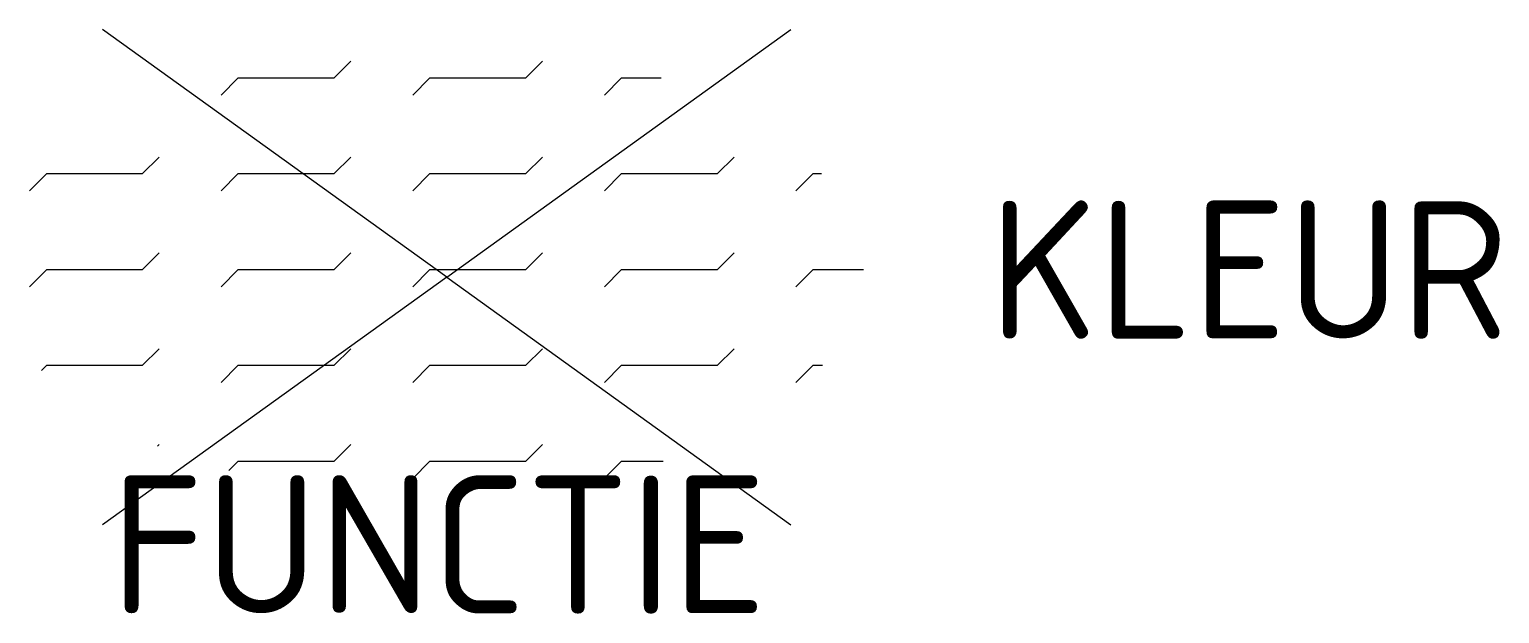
# Model space of a CAD drawing. Extents: x -5.2 to 14, y -4.5 to 3.1.
import ezdxf
from ezdxf.enums import TextEntityAlignment as Align

# ---------------------------------------------------------------- set-up
doc = ezdxf.new("R2010")
doc.units = 0
doc.styles.add('NLCS-ISO', font='NLCS-ISO.ttf')

msp = doc.modelspace()

# ---------------------------------------------------------------- linework, layer by layer
for p, q in [((0.223, -0.096), (-4.267, 3.136)), ((0.223, -0.096), (4.712, 3.136)), ((-1.25, 2.5), (-1.029, 2.721)), ((1.25, 2.5), (1.471, 2.721)), ((-2.721, 2.279), (-2.5, 2.5)), ((-1.25, 2.5), (-2.5, 2.5)), ((-0.221, 2.279), (0, 2.5)), ((1.25, 2.5), (0, 2.5)), ((2.279, 2.279), (2.5, 2.5)), ((3.02, 2.5), (2.5, 2.5)), ((-3.75, 1.25), (-3.529, 1.471)), ((-1.25, 1.25), (-1.029, 1.471)), ((1.25, 1.25), (1.471, 1.471)), ((3.75, 1.25), (3.971, 1.471)), ((-5.221, 1.029), (-5, 1.25)), ((-3.75, 1.25), (-5, 1.25)), ((-2.721, 1.029), (-2.5, 1.25)), ((-1.25, 1.25), (-2.5, 1.25)), ((-0.221, 1.029), (0, 1.25)), ((1.25, 1.25), (0, 1.25)), ((2.279, 1.029), (2.5, 1.25)), ((3.75, 1.25), (2.5, 1.25)), ((4.779, 1.029), (5, 1.25)), ((5.11, 1.25), (5, 1.25)), ((-3.75, 0), (-3.529, 0.221)), ((-1.25, 0), (-1.029, 0.221)), ((1.25, 0), (1.471, 0.221)), ((3.75, 0), (3.971, 0.221)), ((-3.75, 0), (-5, 0)), ((-1.25, 0), (-2.5, 0)), ((1.25, 0), (0, 0)), ((3.75, 0), (2.5, 0)), ((5.658, 0), (5, 0)), ((-5.221, -0.221), (-5, 0)), ((0.223, -0.096), (-4.267, -3.329)), ((-2.721, -0.221), (-2.5, 0)), ((-0.221, -0.221), (0, 0)), ((0.223, -0.096), (4.712, -3.329)), ((2.279, -0.221), (2.5, 0)), ((4.779, -0.221), (5, 0)), ((-3.75, -1.25), (-3.529, -1.029)), ((-1.25, -1.25), (-1.029, -1.029)), ((1.25, -1.25), (1.471, -1.029)), ((3.75, -1.25), (3.971, -1.029)), ((-5.063, -1.313), (-5, -1.25)), ((-3.75, -1.25), (-5, -1.25)), ((-2.721, -1.471), (-2.5, -1.25)), ((-1.25, -1.25), (-2.5, -1.25)), ((-0.221, -1.471), (0, -1.25)), ((1.25, -1.25), (0, -1.25)), ((2.279, -1.471), (2.5, -1.25)), ((3.75, -1.25), (2.5, -1.25)), ((4.779, -1.471), (5, -1.25)), ((5.124, -1.25), (5, -1.25)), ((-3.549, -2.299), (-3.529, -2.279)), ((-1.25, -2.5), (-1.029, -2.279)), ((1.25, -2.5), (1.471, -2.279)), ((-2.62, -2.62), (-2.5, -2.5)), ((-1.25, -2.5), (-2.5, -2.5)), ((-0.221, -2.721), (0, -2.5)), ((1.25, -2.5), (0, -2.5)), ((2.294, -2.706), (2.5, -2.5)), ((3.047, -2.5), (2.5, -2.5))]:
    msp.add_line(p, q)

# ---------------------------------------------------------------- texts
at = {"style": 'NLCS-ISO'}
msp.add_attdef('KLEUR', text='', height=1.8, dxfattribs=at).set_placement((7.295, 0), align=Align.MIDDLE_LEFT)
at = {"style": 'NLCS-ISO', "flags": 1}
msp.add_attdef('FUNCTIE', text='', height=1.8, dxfattribs=at).set_placement((0.116, -3.585), align=Align.MIDDLE_CENTER)

doc.saveas('drawing.dxf')
